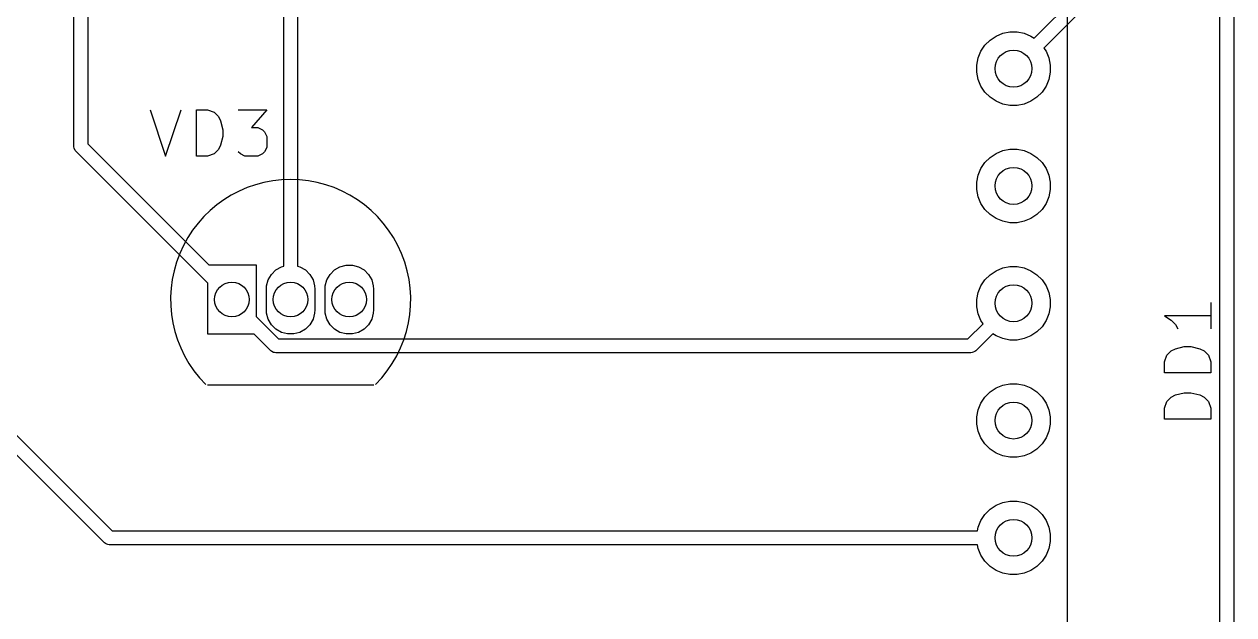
# Model space of a CAD drawing. Extents: x 119.8 to 199.8, y -185.2 to -95.2.
# Drawn here: x 136.22 to 162.41, y -128.49 to -115.7 of the extents above; entities that cross this region are included whole.
import ezdxf

# ---------------------------------------------------------------- set-up
doc = ezdxf.new("R2010")
doc.units = 0
doc.layers.add('BLACK', color=7, linetype='CONTINUOUS')

msp = doc.modelspace()

# ---------------------------------------------------------------- linework, layer by layer
at = {"layer": 'BLACK', "linetype": 'CONTINUOUS'}
for p, q in [((162.1056, -136.5244), (162.1056, -101.860435)), ((162.4056, -101.860435), (162.4056, -136.462268)), ((158.7956, -105.1744), (158.7956, -140.8544)), ((141.8356, -120.940721), (141.8356, -108.500288)), ((142.1356, -108.56242), (142.1356, -120.940721)), ((158.082426, -116.005441), (161.1056, -112.982268)), ((161.361666, -113.150466), (158.294558, -116.217573)), ((137.2956, -118.3544), (137.2956, -114.946308)), ((137.5956, -114.946308), (137.5956, -118.292268)), ((157.128085, -116.045992), (157.258483, -115.958863)), ((157.258483, -115.958863), (157.403372, -115.898848)), ((157.403372, -115.898848), (157.557186, -115.868252)), ((157.557186, -115.868252), (157.714014, -115.868252)), ((157.714014, -115.868252), (157.867828, -115.898848)), ((157.867828, -115.898848), (158.012717, -115.958863)), ((158.012717, -115.958863), (158.082426, -116.005441)), ((156.930063, -116.287283), (157.017192, -116.156885)), ((157.017192, -116.156885), (157.128085, -116.045992)), ((158.294558, -116.217573), (158.341137, -116.287283)), ((156.839452, -116.585986), (156.870048, -116.432172)), ((156.870048, -116.432172), (156.930063, -116.287283)), ((158.341137, -116.287283), (158.401152, -116.432172)), ((158.401152, -116.432172), (158.431748, -116.585986)), ((128.231643, -116.783334), (138.122709, -126.6744)), ((156.839452, -116.742814), (156.839452, -116.585986)), ((156.870048, -116.896628), (156.839452, -116.742814)), ((158.431748, -116.742814), (158.401152, -116.896628)), ((158.431748, -116.585986), (158.431748, -116.742814)), ((156.930063, -117.041517), (156.870048, -116.896628)), ((157.017192, -117.171915), (156.930063, -117.041517)), ((158.341137, -117.041517), (158.254008, -117.171915)), ((158.401152, -116.896628), (158.341137, -117.041517)), ((137.954511, -126.930466), (128.126444, -117.102399)), ((157.128085, -117.282808), (157.017192, -117.171915)), ((157.258483, -117.369937), (157.128085, -117.282808)), ((158.143115, -117.282808), (158.012717, -117.369937)), ((158.254008, -117.171915), (158.143115, -117.282808)), ((138.946076, -117.559219), (139.279409, -118.559219)), ((139.279409, -118.559219), (139.612742, -117.559219)), ((139.946076, -118.559219), (139.946076, -117.559219)), ((139.946076, -117.559219), (140.184171, -117.559219)), ((140.184171, -117.559219), (140.327028, -117.606838)), ((140.850838, -117.559219), (141.469885, -117.559219)), ((141.469885, -117.559219), (141.136552, -117.940171)), ((157.403372, -117.429952), (157.258483, -117.369937)), ((157.557186, -117.460548), (157.403372, -117.429952)), ((157.714014, -117.460548), (157.557186, -117.460548)), ((157.867828, -117.429952), (157.714014, -117.460548)), ((158.012717, -117.369937), (157.867828, -117.429952)), ((140.327028, -117.606838), (140.422266, -117.702076)), ((140.422266, -117.702076), (140.469885, -117.797314)), ((140.469885, -117.797314), (140.517504, -117.98779)), ((140.517504, -117.98779), (140.517504, -118.130647)), ((141.136552, -117.940171), (141.279409, -117.940171)), ((141.279409, -117.940171), (141.374647, -117.98779)), ((141.374647, -117.98779), (141.422266, -118.035409)), ((141.422266, -118.035409), (141.469885, -118.130647)), ((137.298482, -118.383663), (137.2956, -118.3544)), ((137.5956, -118.292268), (140.217732, -120.9144)), ((140.469885, -118.321123), (140.422266, -118.416361)), ((140.517504, -118.130647), (140.469885, -118.321123)), ((141.469885, -118.368742), (141.422266, -118.46398)), ((141.469885, -118.130647), (141.469885, -118.368742)), ((137.320879, -118.437735), (137.298482, -118.383663)), ((137.339534, -118.460466), (137.320879, -118.437735)), ((140.1906, -121.311532), (137.339534, -118.460466)), ((140.184171, -118.559219), (139.946076, -118.559219)), ((140.327028, -118.5116), (140.184171, -118.559219)), ((140.422266, -118.416361), (140.327028, -118.5116)), ((140.898457, -118.5116), (140.850838, -118.46398)), ((140.993695, -118.559219), (140.898457, -118.5116)), ((141.279409, -118.559219), (140.993695, -118.559219)), ((141.374647, -118.5116), (141.279409, -118.559219)), ((141.422266, -118.46398), (141.374647, -118.5116)), ((157.017192, -118.696885), (157.128085, -118.585992)), ((157.128085, -118.585992), (157.258483, -118.498863)), ((157.258483, -118.498863), (157.403372, -118.438848)), ((157.403372, -118.438848), (157.557186, -118.408252)), ((157.557186, -118.408252), (157.714014, -118.408252)), ((157.714014, -118.408252), (157.867828, -118.438848)), ((157.867828, -118.438848), (158.012717, -118.498863)), ((158.012717, -118.498863), (158.143115, -118.585992)), ((158.143115, -118.585992), (158.254008, -118.696885)), ((156.870048, -118.972172), (156.930063, -118.827283)), ((156.930063, -118.827283), (157.017192, -118.696885)), ((158.254008, -118.696885), (158.341137, -118.827283)), ((158.341137, -118.827283), (158.401152, -118.972172)), ((156.839452, -119.125986), (156.870048, -118.972172)), ((156.839452, -119.282814), (156.839452, -119.125986)), ((158.401152, -118.972172), (158.431748, -119.125986)), ((158.431748, -119.125986), (158.431748, -119.282814)), ((156.870048, -119.436628), (156.839452, -119.282814)), ((158.431748, -119.282814), (158.401152, -119.436628)), ((156.930063, -119.581517), (156.870048, -119.436628)), ((157.017192, -119.711915), (156.930063, -119.581517)), ((158.341137, -119.581517), (158.254008, -119.711915)), ((158.401152, -119.436628), (158.341137, -119.581517)), ((157.128085, -119.822808), (157.017192, -119.711915)), ((157.258483, -119.909937), (157.128085, -119.822808)), ((157.403372, -119.969952), (157.258483, -119.909937)), ((158.012717, -119.909937), (157.867828, -119.969952)), ((158.143115, -119.822808), (158.012717, -119.909937)), ((158.254008, -119.711915), (158.143115, -119.822808)), ((157.557186, -120.000548), (157.403372, -119.969952)), ((157.714014, -120.000548), (157.557186, -120.000548)), ((157.867828, -119.969952), (157.714014, -120.000548)), ((140.217732, -120.9144), (141.2406, -120.9144)), ((141.2406, -120.9144), (141.2406, -122.03196)), ((141.666, -121.022889), (141.784691, -120.954363)), ((141.784691, -120.954363), (141.8356, -120.940721)), ((142.1356, -120.940721), (142.186509, -120.954363)), ((142.186509, -120.954363), (142.3052, -121.022889)), ((142.936, -121.022889), (143.054691, -120.954363)), ((143.054691, -120.954363), (143.187074, -120.918891)), ((143.187074, -120.918891), (143.324126, -120.918891)), ((143.324126, -120.918891), (143.456509, -120.954363)), ((143.456509, -120.954363), (143.5752, -121.022889)), ((157.258483, -121.038863), (157.403372, -120.978848)), ((157.403372, -120.978848), (157.557186, -120.948252)), ((157.557186, -120.948252), (157.714014, -120.948252)), ((157.714014, -120.948252), (157.867828, -120.978848)), ((157.867828, -120.978848), (158.012717, -121.038863)), ((141.465091, -121.370874), (141.500563, -121.238491)), ((141.500563, -121.238491), (141.569089, -121.1198)), ((141.569089, -121.1198), (141.666, -121.022889)), ((142.3052, -121.022889), (142.402111, -121.1198)), ((142.402111, -121.1198), (142.470637, -121.238491)), ((142.470637, -121.238491), (142.506109, -121.370874)), ((142.735091, -121.370874), (142.770563, -121.238491)), ((142.770563, -121.238491), (142.839089, -121.1198)), ((142.839089, -121.1198), (142.936, -121.022889)), ((143.5752, -121.022889), (143.672111, -121.1198)), ((143.672111, -121.1198), (143.740637, -121.238491)), ((143.740637, -121.238491), (143.776109, -121.370874)), ((156.930063, -121.367283), (157.017192, -121.236885)), ((157.017192, -121.236885), (157.128085, -121.125992)), ((157.128085, -121.125992), (157.258483, -121.038863)), ((158.012717, -121.038863), (158.143115, -121.125992)), ((158.143115, -121.125992), (158.254008, -121.236885)), ((158.254008, -121.236885), (158.341137, -121.367283)), ((140.1906, -122.4144), (140.1906, -121.311532)), ((141.4606, -121.4394), (141.465091, -121.370874)), ((141.4606, -121.8894), (141.4606, -121.4394)), ((142.506109, -121.370874), (142.5106, -121.4394)), ((142.5106, -121.4394), (142.5106, -121.8894)), ((142.7306, -121.4394), (142.735091, -121.370874)), ((142.7306, -121.8894), (142.7306, -121.4394)), ((143.776109, -121.370874), (143.7806, -121.4394)), ((143.7806, -121.4394), (143.7806, -121.8894)), ((156.839452, -121.665986), (156.870048, -121.512172)), ((156.870048, -121.512172), (156.930063, -121.367283)), ((158.341137, -121.367283), (158.401152, -121.512172)), ((158.401152, -121.512172), (158.431748, -121.665986)), ((156.839452, -121.822814), (156.839452, -121.665986)), ((158.431748, -121.665986), (158.431748, -121.822814)), ((161.905419, -121.728685), (161.905419, -122.300113)), ((141.2406, -122.03196), (141.72564, -122.517)), ((141.465091, -121.957926), (141.4606, -121.8894)), ((141.500563, -122.090309), (141.465091, -121.957926)), ((142.506109, -121.957926), (142.470637, -122.090309)), ((142.5106, -121.8894), (142.506109, -121.957926)), ((142.735091, -121.957926), (142.7306, -121.8894)), ((142.770563, -122.090309), (142.735091, -121.957926)), ((143.776109, -121.957926), (143.740637, -122.090309)), ((143.7806, -121.8894), (143.776109, -121.957926)), ((156.870048, -121.976628), (156.839452, -121.822814)), ((156.930063, -122.121517), (156.870048, -121.976628)), ((158.401152, -121.976628), (158.341137, -122.121517)), ((158.431748, -121.822814), (158.401152, -121.976628)), ((161.905419, -122.014399), (160.905419, -122.014399)), ((160.905419, -122.014399), (161.048276, -122.109637)), ((141.569089, -122.209), (141.500563, -122.090309)), ((141.666, -122.305911), (141.569089, -122.209)), ((142.402111, -122.209), (142.3052, -122.305911)), ((142.470637, -122.090309), (142.402111, -122.209)), ((142.839089, -122.209), (142.770563, -122.090309)), ((142.936, -122.305911), (142.839089, -122.209)), ((143.672111, -122.209), (143.5752, -122.305911)), ((143.740637, -122.090309), (143.672111, -122.209)), ((156.650868, -122.517), (156.976641, -122.191226)), ((156.976641, -122.191226), (156.930063, -122.121517)), ((158.254008, -122.251915), (158.143115, -122.362808)), ((158.341137, -122.121517), (158.254008, -122.251915)), ((161.048276, -122.109637), (161.143514, -122.204875)), ((161.143514, -122.204875), (161.191133, -122.300113)), ((141.198776, -122.4144), (140.1906, -122.4144)), ((141.557442, -122.773066), (141.198776, -122.4144)), ((141.784691, -122.374437), (141.666, -122.305911)), ((141.72564, -122.517), (156.650868, -122.517)), ((141.917074, -122.409909), (141.784691, -122.374437)), ((142.054126, -122.409909), (141.917074, -122.409909)), ((142.186509, -122.374437), (142.054126, -122.409909)), ((142.3052, -122.305911), (142.186509, -122.374437)), ((143.054691, -122.374437), (142.936, -122.305911)), ((143.187074, -122.409909), (143.054691, -122.374437)), ((143.324126, -122.409909), (143.187074, -122.409909)), ((143.456509, -122.374437), (143.324126, -122.409909)), ((143.5752, -122.305911), (143.456509, -122.374437)), ((157.188773, -122.403358), (156.819066, -122.773066)), ((157.258483, -122.449937), (157.188773, -122.403358)), ((157.403372, -122.509952), (157.258483, -122.449937)), ((157.557186, -122.540548), (157.403372, -122.509952)), ((157.714014, -122.540548), (157.557186, -122.540548)), ((157.867828, -122.509952), (157.714014, -122.540548)), ((158.012717, -122.449937), (157.867828, -122.509952)), ((158.143115, -122.362808), (158.012717, -122.449937)), ((141.580172, -122.791721), (141.557442, -122.773066)), ((141.618407, -122.807557), (141.580172, -122.791721)), ((141.634244, -122.814118), (141.618407, -122.807557)), ((141.663508, -122.817), (141.634244, -122.814118)), ((156.713, -122.817), (141.663508, -122.817)), ((156.742264, -122.814118), (156.713, -122.817)), ((156.764661, -122.80484), (156.742264, -122.814118)), ((156.796335, -122.791721), (156.764661, -122.80484)), ((156.819066, -122.773066), (156.796335, -122.791721)), ((160.953038, -122.871542), (161.048276, -122.776304)), ((161.048276, -122.776304), (161.143514, -122.728685)), ((161.143514, -122.728685), (161.33399, -122.681066)), ((161.33399, -122.681066), (161.476847, -122.681066)), ((161.476847, -122.681066), (161.667323, -122.728685)), ((161.667323, -122.728685), (161.762561, -122.776304)), ((161.762561, -122.776304), (161.8578, -122.871542)), ((160.905419, -123.014399), (160.953038, -122.871542)), ((160.905419, -123.252494), (160.905419, -123.014399)), ((161.8578, -122.871542), (161.905419, -123.014399)), ((161.905419, -123.014399), (161.905419, -123.252494)), ((161.905419, -123.252494), (160.905419, -123.252494)), ((140.1856, -123.5144), (143.7856, -123.5144)), ((157.128085, -123.665992), (157.258483, -123.578863)), ((157.258483, -123.578863), (157.403372, -123.518848)), ((157.403372, -123.518848), (157.557186, -123.488252)), ((157.557186, -123.488252), (157.714014, -123.488252)), ((157.714014, -123.488252), (157.867828, -123.518848)), ((157.867828, -123.518848), (158.012717, -123.578863)), ((158.012717, -123.578863), (158.143115, -123.665992)), ((156.930063, -123.907283), (157.017192, -123.776885)), ((157.017192, -123.776885), (157.128085, -123.665992)), ((158.143115, -123.665992), (158.254008, -123.776885)), ((158.254008, -123.776885), (158.341137, -123.907283)), ((160.953038, -123.871542), (161.048276, -123.776304)), ((161.048276, -123.776304), (161.143514, -123.728685)), ((161.143514, -123.728685), (161.33399, -123.681066)), ((161.33399, -123.681066), (161.476847, -123.681066)), ((161.476847, -123.681066), (161.667323, -123.728685)), ((161.667323, -123.728685), (161.762561, -123.776304)), ((161.762561, -123.776304), (161.8578, -123.871542)), ((156.839452, -124.205986), (156.870048, -124.052172)), ((156.870048, -124.052172), (156.930063, -123.907283)), ((158.341137, -123.907283), (158.401152, -124.052172)), ((158.401152, -124.052172), (158.431748, -124.205986)), ((160.905419, -124.014399), (160.953038, -123.871542)), ((160.905419, -124.252494), (160.905419, -124.014399)), ((161.8578, -123.871542), (161.905419, -124.014399)), ((161.905419, -124.014399), (161.905419, -124.252494)), ((156.839452, -124.362814), (156.839452, -124.205986)), ((156.870048, -124.516628), (156.839452, -124.362814)), ((158.431748, -124.362814), (158.401152, -124.516628)), ((158.431748, -124.205986), (158.431748, -124.362814)), ((161.905419, -124.252494), (160.905419, -124.252494)), ((156.930063, -124.661517), (156.870048, -124.516628)), ((158.401152, -124.516628), (158.341137, -124.661517)), ((157.017192, -124.791915), (156.930063, -124.661517)), ((157.128085, -124.902808), (157.017192, -124.791915)), ((157.258483, -124.989937), (157.128085, -124.902808)), ((158.143115, -124.902808), (158.012717, -124.989937)), ((158.254008, -124.791915), (158.143115, -124.902808)), ((158.341137, -124.661517), (158.254008, -124.791915)), ((157.403372, -125.049952), (157.258483, -124.989937)), ((157.557186, -125.080548), (157.403372, -125.049952)), ((157.714014, -125.080548), (157.557186, -125.080548)), ((157.867828, -125.049952), (157.714014, -125.080548)), ((158.012717, -124.989937), (157.867828, -125.049952)), ((157.017192, -126.316885), (157.128085, -126.205992)), ((157.128085, -126.205992), (157.258483, -126.118863)), ((157.258483, -126.118863), (157.403372, -126.058848)), ((157.403372, -126.058848), (157.557186, -126.028252)), ((157.557186, -126.028252), (157.714014, -126.028252)), ((157.714014, -126.028252), (157.867828, -126.058848)), ((157.867828, -126.058848), (158.012717, -126.118863)), ((158.012717, -126.118863), (158.143115, -126.205992)), ((158.143115, -126.205992), (158.254008, -126.316885)), ((156.870048, -126.592172), (156.930063, -126.447283)), ((156.930063, -126.447283), (157.017192, -126.316885)), ((158.254008, -126.316885), (158.341137, -126.447283)), ((158.341137, -126.447283), (158.401152, -126.592172)), ((138.122709, -126.6744), (156.853692, -126.6744)), ((156.853692, -126.6744), (156.870048, -126.592172)), ((158.401152, -126.592172), (158.431748, -126.745986)), ((158.431748, -126.745986), (158.431748, -126.902814)), ((137.977242, -126.949121), (137.954511, -126.930466)), ((138.008916, -126.96224), (137.977242, -126.949121)), ((138.031313, -126.971518), (138.008916, -126.96224)), ((138.060577, -126.9744), (138.031313, -126.971518)), ((156.853692, -126.9744), (138.060577, -126.9744)), ((156.870048, -127.056628), (156.853692, -126.9744)), ((158.431748, -126.902814), (158.401152, -127.056628)), ((156.930063, -127.201517), (156.870048, -127.056628)), ((157.017192, -127.331915), (156.930063, -127.201517)), ((158.341137, -127.201517), (158.254008, -127.331915)), ((158.401152, -127.056628), (158.341137, -127.201517)), ((157.128085, -127.442808), (157.017192, -127.331915)), ((157.258483, -127.529937), (157.128085, -127.442808)), ((157.403372, -127.589952), (157.258483, -127.529937)), ((158.012717, -127.529937), (157.867828, -127.589952)), ((158.143115, -127.442808), (158.012717, -127.529937)), ((158.254008, -127.331915), (158.143115, -127.442808)), ((157.557186, -127.620548), (157.403372, -127.589952)), ((157.714014, -127.620548), (157.557186, -127.620548)), ((157.867828, -127.589952), (157.714014, -127.620548))]:
    msp.add_line(p, q, dxfattribs=at)
at = {"layer": 'BLACK'}
for centre, radius in [((157.6356, -116.6644), 0.4), ((157.6356, -116.6644), 0.4), ((157.6356, -116.6644), 0.4), ((157.6356, -119.2044), 0.4), ((157.6356, -119.2044), 0.4), ((157.6356, -119.2044), 0.4), ((140.7156, -121.6644), 0.375), ((140.7156, -121.6644), 0.375), ((140.7156, -121.6644), 0.375), ((141.9856, -121.6644), 0.375), ((141.9856, -121.6644), 0.375), ((141.9856, -121.6644), 0.375), ((143.2556, -121.6644), 0.375), ((143.2556, -121.6644), 0.375), ((143.2556, -121.6644), 0.375), ((157.6356, -121.7444), 0.4), ((157.6356, -121.7444), 0.4), ((157.6356, -121.7444), 0.4), ((157.6356, -124.2844), 0.4), ((157.6356, -124.2844), 0.4), ((157.6356, -124.2844), 0.4), ((157.6356, -126.8244), 0.4), ((157.6356, -126.8244), 0.4), ((157.6356, -126.8244), 0.4)]:
    msp.add_circle(centre, radius, dxfattribs=at)
for radius, start, end in [(2.600001, -270, -135), (2.6, -45, 90)]:
    msp.add_arc((141.9856, -121.6644), radius, start, end, dxfattribs=at)
at = {"layer": 'WHITE'}
for centre, radius in [((157.6356, -116.6644), 0.4), ((157.6356, -119.2044), 0.4), ((140.7156, -121.6644), 0.375), ((141.9856, -121.6644), 0.375), ((143.2556, -121.6644), 0.375), ((157.6356, -121.7444), 0.4), ((157.6356, -124.2844), 0.4), ((157.6356, -126.8244), 0.4)]:
    msp.add_circle(centre, radius, dxfattribs=at)

doc.saveas('drawing.dxf')
